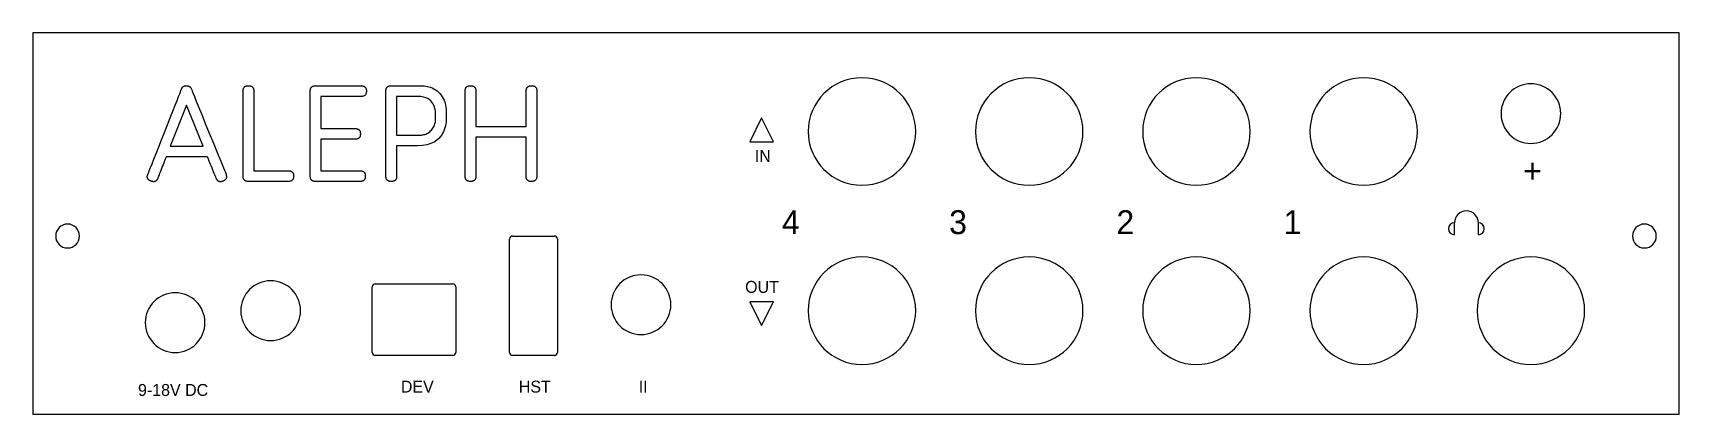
# Model space of a CAD drawing. Extents: x 0 to 6.89, y 0 to 1.6.
import ezdxf
from ezdxf.enums import TextEntityAlignment as Align

# ---------------------------------------------------------------- set-up
doc = ezdxf.new("R2010")
doc.units = 0
doc.layers.add('CUT', color=4, linetype='CONTINUOUS')
doc.layers.add('ETCH', color=7, linetype='CONTINUOUS')
doc.styles.add('TEXTSTYLE0', font='txt')
doc.styles.add('TEXTSTYLE1', font='txt')
doc.styles.add('TEXTSTYLE10', font='txt')
doc.styles.add('TEXTSTYLE2', font='txt')
doc.styles.add('TEXTSTYLE3', font='txt')
doc.styles.add('TEXTSTYLE4', font='txt')
doc.styles.add('TEXTSTYLE5', font='txt')
doc.styles.add('TEXTSTYLE6', font='txt')
doc.styles.add('TEXTSTYLE7', font='txt')
doc.styles.add('TEXTSTYLE8', font='txt')
doc.styles.add('TEXTSTYLE9', font='txt')

msp = doc.modelspace()

# ---------------------------------------------------------------- linework, layer by layer
at = {"layer": 'CUT'}
for points in [[(0, 1.595, 1), (0, 1.5945)], [(0.0003, 1.5948, 1), (-0.0003, 1.5948)], [(6.8902, 1.5948, 1), (6.8898, 1.5948)], [(6.89, 1.5945, 1), (6.89, 1.595)], [(3.47, 0.9573, 1), (3.47, 1.4073, 1), (3.47, 0.9573)], [(4.17, 0.9573, 1), (4.17, 1.4073, 1), (4.17, 0.9573)], [(4.87, 0.9573, 1), (4.87, 1.4073, 1), (4.87, 0.9573)], [(4.87, 0.9573, 1), (4.87, 1.4073, 1), (4.87, 0.9573)], [(5.57, 0.9573, 1), (5.57, 1.4073, 1), (5.57, 0.9573)], [(6.27, 1.1323, 1), (6.27, 1.3823, 1), (6.27, 1.1323)], [(0.145, 0.6948, 1), (0.145, 0.7948, 1), (0.145, 0.6948)], [(6.745, 0.6948, 1), (6.745, 0.7948, 1), (6.745, 0.6948)], [(1.9952, 0.7323, 1), (1.9948, 0.7323)], [(1.9948, 0.7323, 1), (1.9952, 0.7323)], [(2.0075, 0.7448, 0.414214), (1.995, 0.7323)], [(2.0075, 0.745, 1), (2.0075, 0.7445)], [(2.0075, 0.7445, 1), (2.0075, 0.745)], [(2.1825, 0.745, 1), (2.1825, 0.7445)], [(2.1825, 0.7445, 1), (2.1825, 0.745)], [(2.195, 0.7323, 0.414214), (2.1825, 0.7448)], [(2.1953, 0.7323, 1), (2.1947, 0.7323)], [(2.1947, 0.7323, 1), (2.1953, 0.7323)], [(3.47, 0.2073, 1), (3.47, 0.6573, 1), (3.47, 0.2073)], [(4.17, 0.2073, 1), (4.17, 0.6573, 1), (4.17, 0.2073)], [(4.87, 0.2073, 1), (4.87, 0.6573, 1), (4.87, 0.2073)], [(5.57, 0.2073, 1), (5.57, 0.6573, 1), (5.57, 0.2073)], [(5.57, 0.2073, 1), (5.57, 0.6573, 1), (5.57, 0.2073)], [(6.27, 0.2073, 1), (6.27, 0.6573, 1), (6.27, 0.2073)], [(0.995, 0.3073, 1), (0.995, 0.5573, 1), (0.995, 0.3073)], [(2.545, 0.3323, 1), (2.545, 0.5823, 1), (2.545, 0.3323)], [(0.595, 0.2573, 1), (0.595, 0.5073, 1), (0.595, 0.2573)], [(1.4203, 0.5323, 1), (1.4198, 0.5323)], [(1.4198, 0.5323, 1), (1.4203, 0.5323)], [(1.4325, 0.5448, 0.414214), (1.42, 0.5323)], [(1.4325, 0.545, 1), (1.4325, 0.5445)], [(1.4325, 0.5445, 1), (1.4325, 0.545)], [(1.7575, 0.545, 1), (1.7575, 0.5445)], [(1.7575, 0.5445, 1), (1.7575, 0.545)], [(1.77, 0.5323, 0.414214), (1.7575, 0.5448)], [(1.7703, 0.5323, 1), (1.7697, 0.5323)], [(1.7697, 0.5323, 1), (1.7703, 0.5323)], [(1.4203, 0.2573, 1), (1.4198, 0.2573)], [(1.4198, 0.2573, 1), (1.4203, 0.2573)], [(1.42, 0.2573, 0.414214), (1.4325, 0.2448)], [(1.4325, 0.245, 1), (1.4325, 0.2445)], [(1.4325, 0.2445, 1), (1.4325, 0.245)], [(1.7575, 0.245, 1), (1.7575, 0.2445)], [(1.7575, 0.2448, 0.414214), (1.77, 0.2573)], [(1.7575, 0.2445, 1), (1.7575, 0.245)], [(1.7703, 0.2573, 1), (1.7697, 0.2573)], [(1.7697, 0.2573, 1), (1.7703, 0.2573)], [(1.9952, 0.2573, 1), (1.9948, 0.2573)], [(1.9948, 0.2573, 1), (1.9952, 0.2573)], [(1.995, 0.2573, 0.414214), (2.0075, 0.2448)], [(2.0075, 0.245, 1), (2.0075, 0.2445)], [(2.0075, 0.2445, 1), (2.0075, 0.245)], [(2.1825, 0.245, 1), (2.1825, 0.2445)], [(2.1825, 0.2448, 0.414214), (2.195, 0.2573)], [(2.1825, 0.2445, 1), (2.1825, 0.245)], [(2.1953, 0.2573, 1), (2.1947, 0.2573)], [(2.1947, 0.2573, 1), (2.1953, 0.2573)], [(0, 0, 1), (0, -0.0005)], [(6.89, -0.0005, 1), (6.89, 0)], [(-0.0003, -0.0003, 1), (0.0003, -0.0003)], [(6.8898, -0.0003, 1), (6.8902, -0.0003)]]:
    msp.add_lwpolyline(points, format="xyb", dxfattribs=at)
for points in [[(6.89, 1.5948), (0, 1.5948)], [(0, 1.5948), (0, -0.0003)], [(6.89, -0.0003), (6.89, 1.5948)], [(1.995, 0.2573), (1.995, 0.7323)], [(2.0075, 0.7448), (2.1825, 0.7448)], [(2.195, 0.7323), (2.195, 0.2573)], [(1.42, 0.2573), (1.42, 0.5323)], [(1.4325, 0.5448), (1.7575, 0.5448)], [(1.77, 0.5323), (1.77, 0.2573)], [(1.7575, 0.2448), (1.4325, 0.2448)], [(2.1825, 0.2448), (2.0075, 0.2448)], [(0, -0.0003), (6.89, -0.0003)]]:
    msp.add_lwpolyline(points, dxfattribs=at)
at = {"layer": 'ETCH'}
for p, q in [((3.05, 1.2395), (3, 1.1395)), ((3.1, 1.1395), (3.05, 1.2395)), ((3, 1.1395), (3.1, 1.1395)), ((5.95, 0.75), (5.95, 0.8)), ((6.05, 0.75), (6.05, 0.8)), ((3.1, 0.47), (3, 0.47)), ((3, 0.47), (3.05, 0.37)), ((3.05, 0.37), (3.1, 0.47))]:
    msp.add_line(p, q, dxfattribs=at)
for points in [[(0.808, 1.004), (0.8093, 1.0002), (0.8101, 0.9968), (0.8104, 0.9937), (0.8103, 0.991), (0.8099, 0.9885), (0.8092, 0.9864), (0.8083, 0.9845), (0.8072, 0.9829), (0.806, 0.9814), (0.8048, 0.9802), (0.8036, 0.9791), (0.8024, 0.9782), (0.8011, 0.9774), (0.7998, 0.9767), (0.7985, 0.9761), (0.7971, 0.9755), (0.7958, 0.975), (0.7945, 0.9744), (0.7931, 0.9739), (0.7918, 0.9734), (0.7905, 0.9729), (0.7891, 0.9726), (0.7877, 0.9723), (0.7864, 0.9721), (0.785, 0.972), (0.7835, 0.972), (0.7821, 0.9722), (0.7807, 0.9725), (0.7793, 0.973), (0.7779, 0.9735), (0.7766, 0.9742), (0.7753, 0.9749), (0.7741, 0.9758), (0.7731, 0.9767), (0.7721, 0.9777), (0.7712, 0.9788), (0.7704, 0.9799), (0.7698, 0.981), (0.7692, 0.9821), (0.7687, 0.9831), (0.7683, 0.984), (0.7679, 0.9849), (0.7676, 0.9855), (0.7674, 0.9861), (0.7671, 0.9868), (0.7668, 0.9877), (0.7662, 0.989), (0.7655, 0.9909), (0.7644, 0.9935), (0.763, 0.9969), (0.7611, 1.0014), (0.7588, 1.0071), (0.7561, 1.0137), (0.7531, 1.021), (0.7499, 1.0287), (0.7467, 1.0365), (0.7436, 1.0441), (0.7407, 1.0513), (0.7381, 1.0576), (0.7359, 1.063), (0.7342, 1.0672), (0.7329, 1.0703), (0.732, 1.0726), (0.7313, 1.0741), (0.7309, 1.0751), (0.7307, 1.0756), (0.7307, 1.0758), (0.7306, 1.0758), (0.7306, 1.0758), (0.7303, 1.0758), (0.7295, 1.0758), (0.7279, 1.0758), (0.7252, 1.0758), (0.7212, 1.0758), (0.7155, 1.0758), (0.7078, 1.0758), (0.698, 1.0758), (0.686, 1.0758), (0.6724, 1.0758), (0.6577, 1.0758), (0.6425, 1.0758), (0.6274, 1.0758), (0.6129, 1.0758), (0.5995, 1.0758), (0.5879, 1.0758), (0.5785, 1.0758), (0.5713, 1.0758), (0.5659, 1.0758), (0.5621, 1.0758), (0.5597, 1.0758), (0.5583, 1.0758), (0.5576, 1.0758), (0.5574, 1.0758), (0.5574, 1.0758), (0.5573, 1.0758), (0.5572, 1.0755), (0.557, 1.075), (0.5566, 1.0739), (0.5559, 1.0722), (0.555, 1.0698), (0.5537, 1.0665), (0.5519, 1.0621), (0.5497, 1.0565), (0.5472, 1.05), (0.5443, 1.0428), (0.5413, 1.0352), (0.5382, 1.0274), (0.5352, 1.0198), (0.5324, 1.0126), (0.5299, 1.0062), (0.5277, 1.0007), (0.526, 0.9964), (0.5247, 0.9932), (0.5238, 0.9907), (0.5231, 0.989), (0.5226, 0.9878), (0.5223, 0.9869), (0.522, 0.9863), (0.5218, 0.9857), (0.5215, 0.985), (0.5212, 0.9842), (0.5208, 0.9832), (0.5203, 0.9822), (0.5197, 0.9811), (0.519, 0.98), (0.5183, 0.9789), (0.5174, 0.9778), (0.5164, 0.9768), (0.5153, 0.9759), (0.5141, 0.9751), (0.5128, 0.9743), (0.5114, 0.9737), (0.51, 0.9731), (0.5086, 0.9727), (0.5071, 0.9724), (0.5057, 0.9723), (0.5043, 0.9722), (0.5028, 0.9723), (0.5015, 0.9725), (0.5001, 0.9728), (0.4987, 0.9732), (0.4974, 0.9736), (0.496, 0.9741), (0.4947, 0.9745), (0.4934, 0.9751), (0.4921, 0.9756), (0.4907, 0.9761), (0.4894, 0.9767), (0.4882, 0.9773), (0.4869, 0.978), (0.4858, 0.9787), (0.4847, 0.9795), (0.4836, 0.9805), (0.4826, 0.9815), (0.4817, 0.9827), (0.4809, 0.9839), (0.4802, 0.9852), (0.4797, 0.9866), (0.4792, 0.988), (0.4788, 0.9895), (0.4786, 0.9909), (0.4785, 0.9924), (0.4785, 0.9938), (0.4786, 0.9952), (0.4788, 0.9965), (0.4791, 0.9977), (0.4794, 0.9989), (0.4797, 0.9999), (0.4801, 1.0008), (0.4804, 1.0016), (0.4806, 1.0023), (0.481, 1.0032), (0.4817, 1.005), (0.4829, 1.0082), (0.485, 1.0134), (0.4881, 1.0212), (0.4925, 1.0323), (0.4983, 1.0472), (0.5059, 1.0665), (0.5153, 1.0903), (0.5262, 1.1177), (0.5379, 1.1475), (0.5502, 1.1786), (0.5625, 1.2098), (0.5744, 1.24), (0.5854, 1.268), (0.5952, 1.2926), (0.6031, 1.3128), (0.6093, 1.3285), (0.614, 1.3402), (0.6173, 1.3486), (0.6195, 1.3543), (0.6209, 1.3577), (0.6216, 1.3596), (0.622, 1.3605), (0.6222, 1.3611), (0.6224, 1.3616), (0.6226, 1.3623), (0.623, 1.363), (0.6233, 1.3638), (0.6237, 1.3647), (0.6242, 1.3655), (0.6248, 1.3664), (0.6254, 1.3672), (0.6261, 1.368), (0.6268, 1.3688), (0.6276, 1.3695), (0.6284, 1.3702), (0.6293, 1.3708), (0.6303, 1.3714), (0.6312, 1.3719), (0.6322, 1.3723), (0.6332, 1.3727), (0.6343, 1.3729), (0.6353, 1.3732), (0.6364, 1.3733), (0.6374, 1.3734), (0.6385, 1.3735), (0.6396, 1.3735), (0.6407, 1.3735), (0.6418, 1.3735), (0.6428, 1.3735), (0.6439, 1.3735), (0.645, 1.3735), (0.646, 1.3735), (0.6471, 1.3734), (0.6481, 1.3733), (0.6491, 1.3731), (0.6502, 1.3729), (0.6512, 1.3726), (0.6522, 1.3722), (0.6532, 1.3718), (0.6541, 1.3713), (0.655, 1.3707), (0.6559, 1.3701), (0.6568, 1.3694), (0.6576, 1.3687), (0.6583, 1.3679), (0.659, 1.3671), (0.6596, 1.3663), (0.6602, 1.3655), (0.6607, 1.3646), (0.6611, 1.3638), (0.6615, 1.3631), (0.6618, 1.3624), (0.6621, 1.3618), (0.6623, 1.3612), (0.6626, 1.3606), (0.6631, 1.3593), (0.6644, 1.3562), (0.6667, 1.3506), (0.6703, 1.3416), (0.6758, 1.3283), (0.6833, 1.3098), (0.6933, 1.2852), (0.7061, 1.2538), (0.7214, 1.2165), (0.738, 1.1756), (0.755, 1.134), (0.7712, 1.0941), (0.7857, 1.0586), (0.7974, 1.03), (0.8052, 1.0109)], [(1.0688, 0.9735), (1.0656, 0.9735), (1.0569, 0.9735), (1.0438, 0.9735), (1.0275, 0.9735), (1.0092, 0.9735), (0.99, 0.9735), (0.971, 0.9735), (0.9535, 0.9735), (0.9386, 0.9735), (0.9268, 0.9735), (0.9179, 0.9735), (0.9113, 0.9735), (0.9067, 0.9735), (0.9037, 0.9735), (0.9018, 0.9735), (0.9008, 0.9735), (0.9, 0.9735), (0.8993, 0.9735), (0.8984, 0.9735), (0.8974, 0.9735), (0.8963, 0.9736), (0.8951, 0.9738), (0.8938, 0.974), (0.8925, 0.9743), (0.8912, 0.9747), (0.89, 0.9752), (0.8887, 0.9758), (0.8875, 0.9766), (0.8863, 0.9775), (0.8852, 0.9784), (0.8842, 0.9795), (0.8833, 0.9806), (0.8825, 0.9818), (0.8818, 0.9831), (0.8812, 0.9843), (0.8807, 0.9856), (0.8804, 0.9869), (0.8801, 0.9882), (0.88, 0.9894), (0.8799, 0.9906), (0.8798, 0.9916), (0.8798, 0.9926), (0.8798, 0.9934), (0.8798, 0.9941), (0.8798, 0.9951), (0.8798, 0.997), (0.8798, 1.0003), (0.8798, 1.0056), (0.8798, 1.0134), (0.8798, 1.0245), (0.8798, 1.0392), (0.8798, 1.0582), (0.8798, 1.0816), (0.8798, 1.1086), (0.8798, 1.1379), (0.8798, 1.1684), (0.8798, 1.1992), (0.8798, 1.229), (0.8798, 1.2568), (0.8798, 1.2815), (0.8798, 1.302), (0.8798, 1.318), (0.8798, 1.3302), (0.8798, 1.339), (0.8798, 1.345), (0.8798, 1.3489), (0.8798, 1.3512), (0.8798, 1.3524), (0.8798, 1.3531), (0.8798, 1.3539), (0.8798, 1.3548), (0.8798, 1.3558), (0.8799, 1.357), (0.8801, 1.3582), (0.8803, 1.3594), (0.8806, 1.3607), (0.881, 1.362), (0.8816, 1.3633), (0.8822, 1.3646), (0.883, 1.3658), (0.8839, 1.367), (0.8849, 1.3681), (0.886, 1.3691), (0.8871, 1.3701), (0.8883, 1.3709), (0.8896, 1.3716), (0.8908, 1.3722), (0.8921, 1.3726), (0.8935, 1.373), (0.8948, 1.3732), (0.8962, 1.3734), (0.8976, 1.3735), (0.899, 1.3735), (0.9004, 1.3735), (0.9018, 1.3735), (0.9032, 1.3735), (0.9046, 1.3735), (0.9061, 1.3735), (0.9074, 1.3734), (0.9088, 1.3732), (0.9102, 1.373), (0.9115, 1.3727), (0.9128, 1.3722), (0.9141, 1.3717), (0.9154, 1.371), (0.9166, 1.3701), (0.9177, 1.3692), (0.9188, 1.3682), (0.9198, 1.3671), (0.9207, 1.3659), (0.9215, 1.3647), (0.9221, 1.3634), (0.9227, 1.3622), (0.9231, 1.3608), (0.9234, 1.3595), (0.9237, 1.3583), (0.9238, 1.3571), (0.9239, 1.3559), (0.924, 1.3549), (0.924, 1.3539), (0.924, 1.3532), (0.924, 1.3525), (0.924, 1.3513), (0.924, 1.3493), (0.924, 1.3458), (0.924, 1.3403), (0.924, 1.3322), (0.924, 1.3211), (0.924, 1.3064), (0.924, 1.2875), (0.924, 1.2647), (0.924, 1.2388), (0.924, 1.2109), (0.924, 1.1821), (0.924, 1.1534), (0.924, 1.1258), (0.924, 1.1003), (0.924, 1.078), (0.924, 1.0598), (0.924, 1.0457), (0.924, 1.0352), (0.924, 1.0277), (0.924, 1.0227), (0.924, 1.0197), (0.924, 1.0183), (0.924, 1.0177), (0.924, 1.0177), (0.924, 1.0177), (0.9243, 1.0177), (0.9251, 1.0177), (0.9266, 1.0177), (0.929, 1.0177), (0.9326, 1.0177), (0.9375, 1.0177), (0.944, 1.0177), (0.9523, 1.0177), (0.9624, 1.0177), (0.9737, 1.0177), (0.9859, 1.0177), (0.9984, 1.0177), (1.0108, 1.0177), (1.0228, 1.0177), (1.0337, 1.0177), (1.0433, 1.0177), (1.051, 1.0177), (1.057, 1.0177), (1.0615, 1.0177), (1.0648, 1.0177), (1.0671, 1.0177), (1.0686, 1.0177), (1.0696, 1.0177), (1.0703, 1.0177), (1.0709, 1.0177), (1.0718, 1.0177), (1.0727, 1.0177), (1.0738, 1.0176), (1.0749, 1.0175), (1.0762, 1.0173), (1.0774, 1.0171), (1.0787, 1.0167), (1.08, 1.0163), (1.0813, 1.0157), (1.0825, 1.015), (1.0837, 1.0142), (1.0849, 1.0132), (1.0859, 1.0122), (1.0869, 1.0111), (1.0878, 1.01), (1.0885, 1.0088), (1.0892, 1.0075), (1.0897, 1.0062), (1.0901, 1.0049), (1.0904, 1.0036), (1.0906, 1.0022), (1.0907, 1.0008), (1.0908, 0.9994), (1.0909, 0.998), (1.0909, 0.9966), (1.0909, 0.9952), (1.0909, 0.9938), (1.0908, 0.9924), (1.0907, 0.9909), (1.0906, 0.9895), (1.0903, 0.988), (1.0899, 0.9865), (1.0894, 0.985), (1.0887, 0.9835), (1.0878, 0.9819), (1.0867, 0.9804), (1.0853, 0.9788), (1.0836, 0.9774), (1.0815, 0.9761), (1.0791, 0.9751), (1.0761, 0.9742), (1.0727, 0.9737)], [(1.3732, 1.3291), (1.3698, 1.3291), (1.3604, 1.3291), (1.3463, 1.3291), (1.329, 1.3291), (1.3096, 1.3291), (1.2894, 1.3291), (1.2699, 1.3291), (1.2523, 1.3291), (1.2377, 1.3291), (1.2266, 1.3291), (1.2183, 1.3291), (1.2125, 1.3291), (1.2087, 1.3291), (1.2065, 1.3291), (1.2055, 1.3291), (1.2051, 1.3291), (1.2051, 1.3291), (1.2051, 1.329), (1.2051, 1.3286), (1.2051, 1.3276), (1.2051, 1.3259), (1.2051, 1.3231), (1.2051, 1.3191), (1.2051, 1.3137), (1.2051, 1.3065), (1.2051, 1.2975), (1.2051, 1.287), (1.2051, 1.2755), (1.2051, 1.2635), (1.2051, 1.2514), (1.2051, 1.2397), (1.2051, 1.2289), (1.2051, 1.2195), (1.2051, 1.2117), (1.2051, 1.2058), (1.2051, 1.2014), (1.2051, 1.1983), (1.2051, 1.1963), (1.2051, 1.1952), (1.2051, 1.1946), (1.2051, 1.1945), (1.2051, 1.1945), (1.2052, 1.1945), (1.2057, 1.1945), (1.2067, 1.1945), (1.2086, 1.1945), (1.2115, 1.1945), (1.2158, 1.1945), (1.2216, 1.1945), (1.2293, 1.1945), (1.2389, 1.1945), (1.25, 1.1945), (1.2622, 1.1945), (1.2749, 1.1945), (1.2877, 1.1945), (1.3001, 1.1945), (1.3115, 1.1945), (1.3216, 1.1945), (1.3297, 1.1945), (1.336, 1.1945), (1.3407, 1.1945), (1.344, 1.1945), (1.3463, 1.1945), (1.3478, 1.1945), (1.3488, 1.1945), (1.3495, 1.1945), (1.3502, 1.1945), (1.3511, 1.1944), (1.3521, 1.1944), (1.3533, 1.1943), (1.3545, 1.1942), (1.3558, 1.194), (1.3571, 1.1937), (1.3585, 1.1933), (1.3598, 1.1928), (1.3612, 1.1921), (1.3624, 1.1913), (1.3637, 1.1904), (1.3648, 1.1894), (1.3659, 1.1883), (1.3668, 1.1871), (1.3677, 1.1858), (1.3684, 1.1845), (1.369, 1.1832), (1.3694, 1.1818), (1.3698, 1.1804), (1.37, 1.179), (1.3701, 1.1776), (1.3702, 1.1761), (1.3703, 1.1747), (1.3703, 1.1732), (1.3703, 1.1718), (1.3703, 1.1703), (1.3702, 1.1688), (1.3702, 1.1674), (1.37, 1.166), (1.3698, 1.1645), (1.3695, 1.1631), (1.3691, 1.1618), (1.3685, 1.1604), (1.3678, 1.1591), (1.367, 1.1579), (1.3661, 1.1567), (1.365, 1.1555), (1.3639, 1.1545), (1.3627, 1.1536), (1.3614, 1.1528), (1.3601, 1.1521), (1.3587, 1.1515), (1.3574, 1.1511), (1.356, 1.1508), (1.3547, 1.1505), (1.3535, 1.1504), (1.3523, 1.1503), (1.3513, 1.1503), (1.3504, 1.1503), (1.3496, 1.1503), (1.3489, 1.1503), (1.348, 1.1503), (1.3466, 1.1503), (1.3445, 1.1503), (1.3414, 1.1503), (1.337, 1.1503), (1.331, 1.1503), (1.3232, 1.1503), (1.3135, 1.1503), (1.3023, 1.1503), (1.2901, 1.1503), (1.2773, 1.1503), (1.2645, 1.1503), (1.2522, 1.1503), (1.2408, 1.1503), (1.2309, 1.1503), (1.2229, 1.1503), (1.2167, 1.1503), (1.2122, 1.1503), (1.209, 1.1503), (1.207, 1.1503), (1.2058, 1.1503), (1.2053, 1.1503), (1.2051, 1.1503), (1.2051, 1.1503), (1.2051, 1.1501), (1.2051, 1.1497), (1.2051, 1.1487), (1.2051, 1.1469), (1.2051, 1.1441), (1.2051, 1.14), (1.2051, 1.1344), (1.2051, 1.1272), (1.2051, 1.1181), (1.2051, 1.1077), (1.2051, 1.0963), (1.2051, 1.0845), (1.2051, 1.0726), (1.2051, 1.0612), (1.2051, 1.0506), (1.2051, 1.0414), (1.2051, 1.034), (1.2051, 1.0283), (1.2051, 1.0242), (1.2051, 1.0212), (1.2051, 1.0194), (1.2051, 1.0183), (1.2051, 1.0178), (1.2051, 1.0177), (1.2051, 1.0177), (1.2053, 1.0177), (1.2058, 1.0177), (1.2071, 1.0177), (1.2093, 1.0177), (1.2129, 1.0177), (1.2179, 1.0177), (1.2248, 1.0177), (1.2338, 1.0177), (1.245, 1.0177), (1.258, 1.0177), (1.272, 1.0177), (1.2867, 1.0177), (1.3013, 1.0177), (1.3154, 1.0177), (1.3284, 1.0177), (1.3397, 1.0177), (1.3488, 1.0177), (1.3558, 1.0177), (1.361, 1.0177), (1.3647, 1.0177), (1.3672, 1.0177), (1.3688, 1.0177), (1.3698, 1.0177), (1.3705, 1.0177), (1.3712, 1.0177), (1.3721, 1.0177), (1.3732, 1.0176), (1.3743, 1.0176), (1.3755, 1.0174), (1.3768, 1.0172), (1.3782, 1.0169), (1.3795, 1.0165), (1.3809, 1.0159), (1.3822, 1.0153), (1.3834, 1.0144), (1.3846, 1.0135), (1.3857, 1.0125), (1.3867, 1.0114), (1.3877, 1.0102), (1.3885, 1.0089), (1.3892, 1.0076), (1.3897, 1.0063), (1.3901, 1.0049), (1.3904, 1.0035), (1.3907, 1.0021), (1.3908, 1.0007), (1.3909, 0.9992), (1.3909, 0.9978), (1.3909, 0.9963), (1.3909, 0.9948), (1.3909, 0.9934), (1.3909, 0.9919), (1.3908, 0.9905), (1.3906, 0.989), (1.3904, 0.9876), (1.3901, 0.9862), (1.3897, 0.9849), (1.3892, 0.9835), (1.3885, 0.9822), (1.3876, 0.981), (1.3867, 0.9798), (1.3857, 0.9787), (1.3846, 0.9776), (1.3834, 0.9767), (1.3821, 0.9759), (1.3808, 0.9752), (1.3795, 0.9747), (1.3781, 0.9743), (1.3768, 0.974), (1.3755, 0.9737), (1.3743, 0.9736), (1.3731, 0.9735), (1.3721, 0.9735), (1.3712, 0.9735), (1.3705, 0.9735), (1.3697, 0.9735), (1.3686, 0.9735), (1.3668, 0.9735), (1.364, 0.9735), (1.3598, 0.9735), (1.3539, 0.9735), (1.3459, 0.9735), (1.3355, 0.9735), (1.3227, 0.9735), (1.3079, 0.9735), (1.2919, 0.9735), (1.2752, 0.9735), (1.2586, 0.9735), (1.2427, 0.9735), (1.2281, 0.9735), (1.2154, 0.9735), (1.2052, 0.9735), (1.1974, 0.9735), (1.1916, 0.9735), (1.1875, 0.9735), (1.1848, 0.9735), (1.1831, 0.9735), (1.182, 0.9735), (1.1813, 0.9735), (1.1806, 0.9735), (1.1797, 0.9735), (1.1786, 0.9735), (1.1775, 0.9736), (1.1762, 0.9738), (1.1749, 0.974), (1.1736, 0.9743), (1.1722, 0.9747), (1.1709, 0.9753), (1.1696, 0.976), (1.1684, 0.9768), (1.1672, 0.9777), (1.1661, 0.9788), (1.165, 0.9799), (1.1641, 0.9811), (1.1633, 0.9823), (1.1626, 0.9836), (1.1621, 0.985), (1.1617, 0.9863), (1.1614, 0.9876), (1.1612, 0.9889), (1.161, 0.9902), (1.161, 0.9913), (1.1609, 0.9923), (1.1609, 0.9932), (1.1609, 0.994), (1.1609, 0.9949), (1.1609, 0.9967), (1.1609, 0.9999), (1.1609, 1.0052), (1.1609, 1.0133), (1.1609, 1.0247), (1.1609, 1.0402), (1.1609, 1.0603), (1.1609, 1.0851), (1.1609, 1.1135), (1.1609, 1.1442), (1.1609, 1.1761), (1.1609, 1.2079), (1.1609, 1.2384), (1.1609, 1.2663), (1.1609, 1.2904), (1.1609, 1.3097), (1.1609, 1.3244), (1.1609, 1.3353), (1.1609, 1.3429), (1.1609, 1.3478), (1.1609, 1.3508), (1.1609, 1.3523), (1.1609, 1.3532), (1.1609, 1.354), (1.1609, 1.3549), (1.161, 1.3559), (1.1611, 1.3571), (1.1612, 1.3583), (1.1614, 1.3596), (1.1618, 1.3609), (1.1622, 1.3623), (1.1627, 1.3636), (1.1634, 1.3649), (1.1643, 1.3662), (1.1652, 1.3674), (1.1662, 1.3685), (1.1674, 1.3695), (1.1686, 1.3704), (1.1698, 1.3712), (1.1711, 1.3719), (1.1725, 1.3724), (1.1738, 1.3728), (1.1751, 1.3731), (1.1764, 1.3733), (1.1777, 1.3734), (1.1788, 1.3735), (1.1798, 1.3735), (1.1807, 1.3735), (1.1814, 1.3735), (1.1822, 1.3735), (1.1834, 1.3735), (1.1852, 1.3735), (1.1882, 1.3735), (1.1927, 1.3735), (1.1989, 1.3735), (1.2072, 1.3735), (1.2181, 1.3735), (1.2314, 1.3735), (1.2467, 1.3735), (1.2631, 1.3735), (1.2802, 1.3735), (1.2972, 1.3735), (1.3134, 1.3735), (1.3282, 1.3735), (1.341, 1.3735), (1.3512, 1.3735), (1.359, 1.3735), (1.3648, 1.3735), (1.3688, 1.3735), (1.3715, 1.3735), (1.3732, 1.3735), (1.3742, 1.3735), (1.375, 1.3735), (1.3757, 1.3735), (1.3766, 1.3735), (1.3777, 1.3735), (1.3788, 1.3734), (1.3801, 1.3733), (1.3814, 1.373), (1.3827, 1.3727), (1.3841, 1.3723), (1.3855, 1.3717), (1.3868, 1.371), (1.388, 1.3702), (1.3892, 1.3692), (1.3904, 1.3682), (1.3914, 1.3671), (1.3924, 1.3659), (1.3932, 1.3646), (1.3939, 1.3633), (1.3944, 1.362), (1.3948, 1.3606), (1.3951, 1.3592), (1.3953, 1.3578), (1.3955, 1.3563), (1.3955, 1.3549), (1.3956, 1.3534), (1.3956, 1.352), (1.3956, 1.3505), (1.3955, 1.349), (1.3955, 1.3475), (1.3953, 1.3461), (1.3951, 1.3445), (1.3948, 1.343), (1.3943, 1.3414), (1.3936, 1.3398), (1.3927, 1.3382), (1.3916, 1.3365), (1.3902, 1.3349), (1.3885, 1.3334), (1.3864, 1.332), (1.3838, 1.3308), (1.3808, 1.3299), (1.3773, 1.3293)], [(1.609, 1.1229), (1.6073, 1.1229), (1.6028, 1.1229), (1.596, 1.1229), (1.5875, 1.1229), (1.5779, 1.1229), (1.5679, 1.1229), (1.558, 1.1229), (1.5489, 1.1229), (1.5412, 1.1229), (1.535, 1.1229), (1.5304, 1.1229), (1.527, 1.1229), (1.5247, 1.1229), (1.5232, 1.1229), (1.5224, 1.1229), (1.5221, 1.1229), (1.522, 1.1229), (1.522, 1.1229), (1.522, 1.1228), (1.522, 1.1223), (1.522, 1.1212), (1.522, 1.1195), (1.522, 1.1168), (1.522, 1.1129), (1.522, 1.1078), (1.522, 1.1011), (1.522, 1.0928), (1.522, 1.0833), (1.522, 1.0728), (1.522, 1.0619), (1.522, 1.0509), (1.522, 1.0402), (1.522, 1.0301), (1.522, 1.0212), (1.522, 1.0137), (1.522, 1.0079), (1.522, 1.0034), (1.522, 1.0001), (1.522, 0.9977), (1.522, 0.9962), (1.522, 0.9951), (1.522, 0.9943), (1.522, 0.9937), (1.522, 0.9929), (1.522, 0.992), (1.522, 0.991), (1.5219, 0.9899), (1.5217, 0.9887), (1.5215, 0.9874), (1.5212, 0.9861), (1.5208, 0.9848), (1.5202, 0.9836), (1.5196, 0.9823), (1.5188, 0.9811), (1.5179, 0.9799), (1.5169, 0.9789), (1.5158, 0.9778), (1.5146, 0.9769), (1.5134, 0.9761), (1.5121, 0.9754), (1.5108, 0.9749), (1.5095, 0.9744), (1.5082, 0.9741), (1.5068, 0.9738), (1.5054, 0.9737), (1.504, 0.9736), (1.5026, 0.9735), (1.5012, 0.9735), (1.4998, 0.9735), (1.4984, 0.9735), (1.497, 0.9735), (1.4956, 0.9736), (1.4942, 0.9736), (1.4928, 0.9738), (1.4915, 0.974), (1.4901, 0.9743), (1.4888, 0.9747), (1.4875, 0.9753), (1.4863, 0.9759), (1.4851, 0.9767), (1.4839, 0.9776), (1.4828, 0.9786), (1.4818, 0.9797), (1.4809, 0.9808), (1.4801, 0.982), (1.4794, 0.9833), (1.4789, 0.9845), (1.4784, 0.9858), (1.4781, 0.9871), (1.4779, 0.9884), (1.4777, 0.9896), (1.4776, 0.9908), (1.4776, 0.9918), (1.4776, 0.9927), (1.4776, 0.9935), (1.4776, 0.9942), (1.4776, 0.9953), (1.4776, 0.9974), (1.4776, 1.001), (1.4776, 1.0067), (1.4776, 1.015), (1.4776, 1.0266), (1.4776, 1.042), (1.4776, 1.0617), (1.4776, 1.0858), (1.4776, 1.1132), (1.4776, 1.1428), (1.4776, 1.1735), (1.4776, 1.2042), (1.4776, 1.2338), (1.4776, 1.2612), (1.4776, 1.2853), (1.4776, 1.3051), (1.4776, 1.3205), (1.4776, 1.332), (1.4776, 1.3404), (1.4776, 1.3461), (1.4776, 1.3496), (1.4776, 1.3517), (1.4776, 1.3528), (1.4776, 1.3535), (1.4776, 1.3543), (1.4776, 1.3552), (1.4776, 1.3563), (1.4777, 1.3574), (1.4779, 1.3586), (1.4781, 1.3599), (1.4784, 1.3612), (1.4789, 1.3625), (1.4794, 1.3638), (1.4801, 1.365), (1.4809, 1.3662), (1.4818, 1.3674), (1.4828, 1.3684), (1.4839, 1.3694), (1.4851, 1.3703), (1.4863, 1.3711), (1.4875, 1.3718), (1.4888, 1.3723), (1.4901, 1.3727), (1.4914, 1.373), (1.4927, 1.3733), (1.4939, 1.3734), (1.495, 1.3735), (1.496, 1.3735), (1.4969, 1.3735), (1.4977, 1.3735), (1.4983, 1.3735), (1.499, 1.3735), (1.5, 1.3735), (1.5014, 1.3735), (1.5034, 1.3735), (1.5062, 1.3735), (1.51, 1.3735), (1.515, 1.3735), (1.5214, 1.3735), (1.5291, 1.3735), (1.5378, 1.3735), (1.5471, 1.3735), (1.5567, 1.3735), (1.5663, 1.3735), (1.5754, 1.3735), (1.5838, 1.3735), (1.5912, 1.3735), (1.5971, 1.3735), (1.6018, 1.3735), (1.6055, 1.3735), (1.6085, 1.3735), (1.6111, 1.3735), (1.6135, 1.3735), (1.616, 1.3735), (1.6189, 1.3735), (1.6225, 1.3735), (1.6269, 1.3735), (1.632, 1.3734), (1.6378, 1.373), (1.644, 1.3724), (1.6507, 1.3714), (1.6575, 1.3699), (1.6645, 1.3678), (1.6715, 1.3651), (1.6784, 1.3616), (1.685, 1.3574), (1.6914, 1.3525), (1.6975, 1.347), (1.7031, 1.3411), (1.7083, 1.3347), (1.713, 1.328), (1.7171, 1.3211), (1.7206, 1.3139), (1.7233, 1.3067), (1.7255, 1.2995), (1.7271, 1.2921), (1.7282, 1.2847), (1.7289, 1.2773), (1.7293, 1.2697), (1.7296, 1.2621), (1.7296, 1.2544), (1.7296, 1.2466), (1.7296, 1.2388), (1.7294, 1.2309), (1.7289, 1.2229), (1.728, 1.2147), (1.7265, 1.2064), (1.7244, 1.198), (1.7215, 1.1893), (1.7177, 1.1805), (1.7129, 1.1715), (1.7068, 1.1625), (1.6992, 1.1537), (1.6899, 1.1455), (1.6786, 1.1382), (1.6651, 1.1319), (1.6492, 1.1271), (1.6305, 1.124)], [(1.6107, 1.3291), (1.6092, 1.3291), (1.6051, 1.3291), (1.5989, 1.3291), (1.5911, 1.3291), (1.5823, 1.3291), (1.5728, 1.3291), (1.5632, 1.3291), (1.5541, 1.3291), (1.5459, 1.3291), (1.5391, 1.3291), (1.5337, 1.3291), (1.5296, 1.3291), (1.5266, 1.3291), (1.5245, 1.3291), (1.5232, 1.3291), (1.5225, 1.3291), (1.5221, 1.3291), (1.522, 1.3291), (1.522, 1.3291), (1.522, 1.3289), (1.522, 1.3285), (1.522, 1.3276), (1.522, 1.3259), (1.522, 1.3232), (1.522, 1.3195), (1.522, 1.3144), (1.522, 1.3077), (1.522, 1.2993), (1.522, 1.2892), (1.522, 1.2777), (1.522, 1.2653), (1.522, 1.2523), (1.522, 1.2392), (1.522, 1.2263), (1.522, 1.2142), (1.522, 1.2032), (1.522, 1.1937), (1.522, 1.186), (1.522, 1.18), (1.522, 1.1754), (1.522, 1.1721), (1.522, 1.1699), (1.522, 1.1685), (1.522, 1.1678), (1.522, 1.1675), (1.522, 1.1674), (1.522, 1.1674), (1.5222, 1.1674), (1.5225, 1.1674), (1.5231, 1.1674), (1.5241, 1.1674), (1.5257, 1.1674), (1.5279, 1.1674), (1.5309, 1.1674), (1.5348, 1.1674), (1.5396, 1.1674), (1.5453, 1.1674), (1.5517, 1.1674), (1.5585, 1.1674), (1.5655, 1.1674), (1.5725, 1.1674), (1.5793, 1.1674), (1.5857, 1.1674), (1.5914, 1.1674), (1.5962, 1.1674), (1.6001, 1.1674), (1.6032, 1.1674), (1.6056, 1.1674), (1.6076, 1.1674), (1.6093, 1.1674), (1.6108, 1.1674), (1.6124, 1.1674), (1.6141, 1.1674), (1.6162, 1.1674), (1.6187, 1.1674), (1.6217, 1.1675), (1.625, 1.1677), (1.6286, 1.168), (1.6324, 1.1685), (1.6364, 1.1693), (1.6406, 1.1703), (1.6447, 1.1717), (1.6489, 1.1735), (1.653, 1.1757), (1.657, 1.1783), (1.6609, 1.1813), (1.6646, 1.1846), (1.668, 1.1882), (1.6712, 1.1921), (1.6741, 1.1962), (1.6767, 1.2004), (1.679, 1.2048), (1.6808, 1.2092), (1.6822, 1.2138), (1.6833, 1.2184), (1.6842, 1.223), (1.6847, 1.2277), (1.6851, 1.2324), (1.6853, 1.2371), (1.6854, 1.2418), (1.6854, 1.2464), (1.6854, 1.251), (1.6854, 1.2556), (1.6853, 1.2601), (1.685, 1.2647), (1.6845, 1.2693), (1.6837, 1.274), (1.6826, 1.2788), (1.6811, 1.2838), (1.6791, 1.2889), (1.6766, 1.2942), (1.6735, 1.2997), (1.6696, 1.3051), (1.6648, 1.3104), (1.6591, 1.3154), (1.6522, 1.3199), (1.6441, 1.3236), (1.6345, 1.3265), (1.6234, 1.3284)], [(2.1088, 0.9956), (2.1085, 0.9915), (2.108, 0.988), (2.1071, 0.985), (2.1059, 0.9825), (2.1046, 0.9804), (2.1031, 0.9787), (2.1015, 0.9774), (2.0999, 0.9763), (2.0983, 0.9754), (2.0967, 0.9748), (2.0951, 0.9743), (2.0936, 0.9739), (2.0921, 0.9737), (2.0906, 0.9736), (2.0891, 0.9735), (2.0877, 0.9735), (2.0862, 0.9735), (2.0847, 0.9735), (2.0833, 0.9735), (2.0818, 0.9736), (2.0804, 0.9737), (2.079, 0.9739), (2.0776, 0.9742), (2.0762, 0.9746), (2.0749, 0.9751), (2.0736, 0.9758), (2.0723, 0.9766), (2.0711, 0.9775), (2.07, 0.9785), (2.0689, 0.9796), (2.068, 0.9807), (2.0672, 0.982), (2.0664, 0.9832), (2.0659, 0.9846), (2.0654, 0.9859), (2.0651, 0.9873), (2.0649, 0.9886), (2.0647, 0.9898), (2.0646, 0.991), (2.0646, 0.992), (2.0646, 0.993), (2.0646, 0.9937), (2.0646, 0.9944), (2.0646, 0.9953), (2.0646, 0.9967), (2.0646, 0.999), (2.0646, 1.0023), (2.0646, 1.007), (2.0646, 1.0134), (2.0646, 1.0218), (2.0646, 1.0325), (2.0646, 1.0449), (2.0646, 1.0586), (2.0646, 1.073), (2.0646, 1.0876), (2.0646, 1.1018), (2.0646, 1.1149), (2.0646, 1.1266), (2.0646, 1.1362), (2.0646, 1.1436), (2.0646, 1.1491), (2.0646, 1.153), (2.0646, 1.1556), (2.0646, 1.1571), (2.0646, 1.1578), (2.0646, 1.1581), (2.0646, 1.1581), (2.0644, 1.1581), (2.0639, 1.1581), (2.0625, 1.1581), (2.06, 1.1581), (2.056, 1.1581), (2.05, 1.1581), (2.0418, 1.1581), (2.031, 1.1581), (2.0173, 1.1581), (2.0012, 1.1581), (1.9835, 1.1581), (1.9648, 1.1581), (1.9459, 1.1581), (1.9275, 1.1581), (1.9103, 1.1581), (1.895, 1.1581), (1.8825, 1.1581), (1.8727, 1.1581), (1.8654, 1.1581), (1.8603, 1.1581), (1.8569, 1.1581), (1.8548, 1.1581), (1.8538, 1.1581), (1.8535, 1.1581), (1.8535, 1.1581), (1.8535, 1.158), (1.8535, 1.1576), (1.8535, 1.1566), (1.8535, 1.1547), (1.8535, 1.1517), (1.8535, 1.1472), (1.8535, 1.1409), (1.8535, 1.1327), (1.8535, 1.1222), (1.8535, 1.1099), (1.8535, 1.0963), (1.8535, 1.0819), (1.8535, 1.0674), (1.8535, 1.0531), (1.8535, 1.0399), (1.8535, 1.0281), (1.8535, 1.0183), (1.8535, 1.0107), (1.8535, 1.005), (1.8535, 1.0008), (1.8535, 0.998), (1.8535, 0.9961), (1.8535, 0.9949), (1.8535, 0.9942), (1.8535, 0.9935), (1.8535, 0.9926), (1.8535, 0.9916), (1.8534, 0.9905), (1.8533, 0.9893), (1.8531, 0.9881), (1.8528, 0.9867), (1.8525, 0.9854), (1.852, 0.9841), (1.8513, 0.9827), (1.8506, 0.9815), (1.8497, 0.9803), (1.8487, 0.9791), (1.8476, 0.9781), (1.8465, 0.9771), (1.8452, 0.9762), (1.8439, 0.9755), (1.8426, 0.9749), (1.8413, 0.9744), (1.8399, 0.9741), (1.8385, 0.9738), (1.8371, 0.9737), (1.8356, 0.9736), (1.8342, 0.9735), (1.8327, 0.9735), (1.8313, 0.9735), (1.8298, 0.9735), (1.8283, 0.9735), (1.8269, 0.9736), (1.8255, 0.9737), (1.824, 0.9739), (1.8226, 0.9741), (1.8213, 0.9745), (1.8199, 0.975), (1.8186, 0.9756), (1.8173, 0.9764), (1.8161, 0.9772), (1.815, 0.9782), (1.8139, 0.9793), (1.8129, 0.9805), (1.8121, 0.9817), (1.8113, 0.983), (1.8107, 0.9843), (1.8102, 0.9856), (1.8099, 0.987), (1.8096, 0.9883), (1.8095, 0.9895), (1.8094, 0.9907), (1.8093, 0.9918), (1.8093, 0.9928), (1.8093, 0.9936), (1.8093, 0.9943), (1.8093, 0.9956), (1.8093, 0.9979), (1.8093, 1.002), (1.8093, 1.0085), (1.8093, 1.018), (1.8093, 1.0312), (1.8093, 1.0486), (1.8093, 1.0709), (1.8093, 1.0974), (1.8093, 1.1269), (1.8093, 1.1583), (1.8093, 1.1902), (1.8093, 1.2215), (1.8093, 1.2509), (1.8093, 1.2772), (1.8093, 1.2993), (1.8093, 1.3165), (1.8093, 1.3295), (1.8093, 1.3388), (1.8093, 1.3452), (1.8093, 1.3492), (1.8093, 1.3515), (1.8093, 1.3527), (1.8093, 1.3535), (1.8093, 1.3543), (1.8093, 1.3553), (1.8094, 1.3564), (1.8095, 1.3576), (1.8096, 1.3588), (1.8099, 1.3601), (1.8103, 1.3615), (1.8107, 1.3628), (1.8114, 1.3641), (1.8121, 1.3654), (1.813, 1.3666), (1.8139, 1.3678), (1.815, 1.3689), (1.8162, 1.3698), (1.8174, 1.3707), (1.8186, 1.3715), (1.82, 1.3721), (1.8213, 1.3726), (1.8227, 1.3729), (1.8241, 1.3732), (1.8255, 1.3734), (1.827, 1.3735), (1.8284, 1.3735), (1.8299, 1.3735), (1.8313, 1.3735), (1.8328, 1.3735), (1.8342, 1.3735), (1.8357, 1.3735), (1.8371, 1.3734), (1.8386, 1.3732), (1.84, 1.373), (1.8413, 1.3726), (1.8427, 1.3721), (1.844, 1.3715), (1.8453, 1.3708), (1.8465, 1.3699), (1.8477, 1.3689), (1.8487, 1.3679), (1.8497, 1.3667), (1.8506, 1.3655), (1.8514, 1.3642), (1.852, 1.3629), (1.8525, 1.3616), (1.8528, 1.3602), (1.8531, 1.3589), (1.8533, 1.3577), (1.8534, 1.3565), (1.8535, 1.3554), (1.8535, 1.3544), (1.8535, 1.3536), (1.8535, 1.3529), (1.8535, 1.3521), (1.8535, 1.351), (1.8535, 1.3492), (1.8535, 1.3465), (1.8535, 1.3427), (1.8535, 1.3374), (1.8535, 1.3303), (1.8535, 1.3213), (1.8535, 1.3104), (1.8535, 1.2982), (1.8535, 1.2851), (1.8535, 1.2718), (1.8535, 1.2586), (1.8535, 1.2462), (1.8535, 1.235), (1.8535, 1.2255), (1.8535, 1.2181), (1.8535, 1.2124), (1.8535, 1.2084), (1.8535, 1.2056), (1.8535, 1.2039), (1.8535, 1.203), (1.8535, 1.2027), (1.8535, 1.2026), (1.8535, 1.2026), (1.8539, 1.2026), (1.8549, 1.2026), (1.857, 1.2026), (1.8605, 1.2026), (1.8657, 1.2026), (1.8731, 1.2026), (1.883, 1.2026), (1.8957, 1.2026), (1.911, 1.2026), (1.9282, 1.2026), (1.9467, 1.2026), (1.9656, 1.2026), (1.9843, 1.2026), (2.002, 1.2026), (2.018, 1.2026), (2.0315, 1.2026), (2.0422, 1.2026), (2.0503, 1.2026), (2.0562, 1.2026), (2.0602, 1.2026), (2.0626, 1.2026), (2.0639, 1.2026), (2.0645, 1.2026), (2.0646, 1.2026), (2.0646, 1.2026), (2.0646, 1.2029), (2.0646, 1.2036), (2.0646, 1.205), (2.0646, 1.2074), (2.0646, 1.211), (2.0646, 1.2162), (2.0646, 1.223), (2.0646, 1.2319), (2.0646, 1.2426), (2.0646, 1.2548), (2.0646, 1.2678), (2.0646, 1.2811), (2.0646, 1.2943), (2.0646, 1.3068), (2.0646, 1.3181), (2.0646, 1.3278), (2.0646, 1.3354), (2.0646, 1.3412), (2.0646, 1.3455), (2.0646, 1.3485), (2.0646, 1.3505), (2.0646, 1.3518), (2.0646, 1.3526), (2.0646, 1.3533), (2.0646, 1.3541), (2.0646, 1.355), (2.0646, 1.3561), (2.0647, 1.3573), (2.0649, 1.3585), (2.0651, 1.3598), (2.0654, 1.3612), (2.0659, 1.3625), (2.0665, 1.3639), (2.0672, 1.3651), (2.068, 1.3664), (2.069, 1.3675), (2.07, 1.3686), (2.0712, 1.3696), (2.0724, 1.3705), (2.0736, 1.3713), (2.0749, 1.372), (2.0763, 1.3725), (2.0777, 1.3729), (2.0791, 1.3731), (2.0805, 1.3733), (2.0819, 1.3735), (2.0834, 1.3735), (2.0848, 1.3735), (2.0863, 1.3735), (2.0877, 1.3735), (2.0892, 1.3735), (2.0906, 1.3735), (2.0921, 1.3734), (2.0935, 1.3732), (2.0949, 1.373), (2.0963, 1.3727), (2.0977, 1.3722), (2.099, 1.3717), (2.1003, 1.3709), (2.1015, 1.3701), (2.1027, 1.3692), (2.1038, 1.3681), (2.1048, 1.367), (2.1057, 1.3658), (2.1065, 1.3645), (2.1071, 1.3632), (2.1076, 1.3619), (2.108, 1.3605), (2.1083, 1.3592), (2.1085, 1.3579), (2.1086, 1.3567), (2.1087, 1.3556), (2.1087, 1.3546), (2.1088, 1.3537), (2.1088, 1.353), (2.1088, 1.3517), (2.1088, 1.3491), (2.1088, 1.3441), (2.1088, 1.3358), (2.1088, 1.3233), (2.1088, 1.3056), (2.1088, 1.2818), (2.1088, 1.2509), (2.1088, 1.2136), (2.1088, 1.1722), (2.1088, 1.1297), (2.1088, 1.0888), (2.1088, 1.0521), (2.1088, 1.0226), (2.1088, 1.0028)]]:
    msp.add_lwpolyline(points, close=True, dxfattribs=at)
msp.add_lwpolyline([(0.7126, 1.1203), (0.6425, 1.2919), (0.5748, 1.1203), (0.7126, 1.1203)], dxfattribs=at)
for centre, radius, start, end in [((6, 0.8), 0.05, 0, 180), ((5.95, 0.775), 0.025, 90, 270), ((6.05, 0.775), 0.025, 270, 90)]:
    msp.add_arc(centre, radius, start, end, dxfattribs=at)

# ---------------------------------------------------------------- texts
for s, height, style, p in [('IN', 0.05, 'TEXTSTYLE9', (3.0215, 1.1048)), ('+', 0.1, 'TEXTSTYLE4', (6.2373, 1.0679)), ('4', 0.1, 'TEXTSTYLE0', (3.135, 0.8527)), ('3', 0.1, 'TEXTSTYLE1', (3.835, 0.8527)), ('2', 0.1, 'TEXTSTYLE2', (4.535, 0.8527)), ('1', 0.1, 'TEXTSTYLE3', (5.235, 0.8527)), ('OUT', 0.05, 'TEXTSTYLE10', (2.981, 0.5569)), ('DEV', 0.05, 'TEXTSTYLE6', (1.5399, 0.1394)), ('HST', 0.05, 'TEXTSTYLE7', (2.0337, 0.1394)), ('II', 0.05, 'TEXTSTYLE8', (2.5356, 0.1394)), ('9-18V DC', 0.05, 'TEXTSTYLE5', (0.4397, 0.1254))]:
    msp.add_text(s, height=height, dxfattribs=dict(at, style=style)).set_placement(p, align=Align.TOP_LEFT)

doc.saveas('drawing.dxf')
